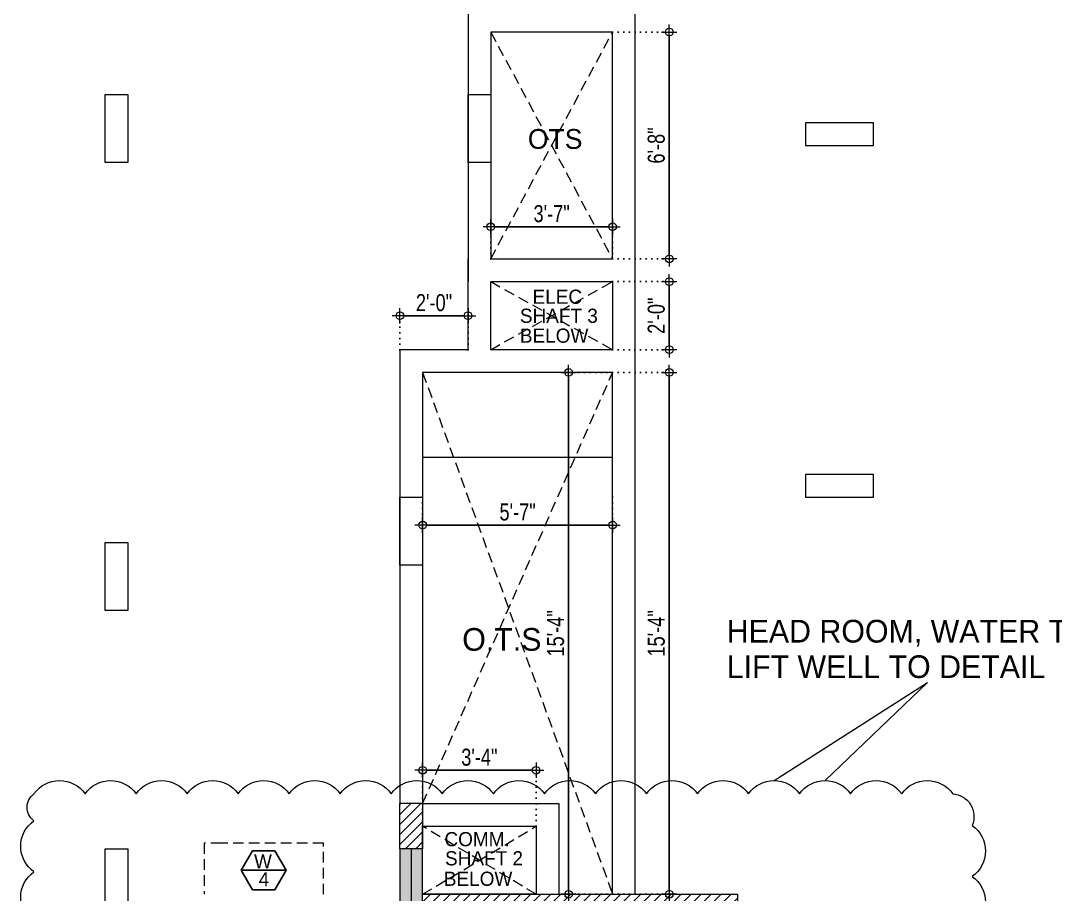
# Model space of a CAD drawing. Header units: inches. Extents: x 13 to 21264, y -72369 to -55.
# Drawn here: x 11188.7 to 11553.6, y -71681.6 to -71373.6 of the extents above; entities that cross this region are included whole.
import ezdxf

# ---------------------------------------------------------------- set-up
doc = ezdxf.new("R2010")
doc.units = ezdxf.units.IN
doc.header["$LTSCALE"] = 15
doc.header["$MEASUREMENT"] = 0
doc.header["$PDMODE"] = 34
doc.linetypes.add('DOT2', pattern=[0.125, 0, -0.125])
doc.linetypes.add('HIDDEN', pattern=[0.375, 0.25, -0.125])
doc.layers.get('DEFPOINTS').update_dxf_attribs({"linetype": 'CONTINUOUS', "lineweight": 13})
doc.layers.add('1', color=8, linetype='CONTINUOUS')
for name, color, linetype, lineweight in [('A-Wall', 7, 'CONTINUOUS', 40), ('AR-COL-TYP', 2, 'CONTINUOUS', 13), ('AR-WALL', 7, 'CONTINUOUS', 13), ('INNER DIM', 30, 'CONTINUOUS', 13), ('parapet wall', 4, 'CONTINUOUS', 13), ('TEXT', 4, 'CONTINUOUS', 13), ('TYPICAL COL ELEVATION', 8, 'CONTINUOUS', 40)]:
    doc.layers.add(name, color=color, linetype=linetype, lineweight=lineweight)
for name, color, linetype, lineweight, true_color in [('AR-WALL HATCH', 7, 'CONTINUOUS', 9, 0xfa0000), ('REVISION - 2', 7, 'CONTINUOUS', 13, 0x1a6600), ('SHAFT TEXT', 7, 'CONTINUOUS', 13, 0xcc6600)]:
    doc.layers.add(name, color=color, linetype=linetype, lineweight=lineweight, true_color=true_color)
doc.layers.add('BOXTEXT', color=232, linetype='CONTINUOUS', true_color=0xbd005e)
doc.styles.add('rob', font='')
doc.styles.add('RS', font='', dxfattribs={"width": 0.8})
doc.styles.get('rob').set_extended_font_data('Century Gothic')
doc.styles.get('RS').set_extended_font_data('Century Gothic')
doc.dimstyles.new('SECTION DIM', dxfattribs={"dimscale": 0.6, "dimtxt": 9, "dimasz": 2, "dimexe": 0, "dimexo": 0, "dimgap": 1, "dimtad": 1, "dimzin": 3, "dimdsep": 46, "dimlunit": 4, "dimtxsty": 'RS', "dimblk1": 'CUT', "dimblk2": 'CUT', "dimsah": 1, "dimcen": 0, "dimclrd": 251, "dimclre": 21, "dimclrt": 4, "dimadec": 0, "dimazin": 0, "dimtfac": 1, "dimtix": 1, "dimtofl": 0, "dimtmove": 2, "dimatfit": 3, "dimfxl": 0, "dimtolj": 1, "dimtzin": 3, "dimarcsym": 0})

# ---------------------------------------------------------------- blocks, each defined once
blk = doc.blocks.new('ty col')
at = {"layer": 'AR-COL-TYP'}
h = blk.add_hatch(color=250, dxfattribs=at)
h.dxf.hatch_style = 1
h.paths.add_polyline_path([(-4.02, -20), (3.98, -20), (3.98, 4), (-4.02, 4)])
at = {"layer": 'AR-COL-TYP', "color": 5}
for p, q in [((-0.02, 4, 0), (-0.02, -20, 0)), ((-4.02, -16, 0), (3.98, -16, 0))]:
    blk.add_line(p, q, dxfattribs=at)
at = {"layer": 'AR-COL-TYP', "elevation": 0}
blk.add_lwpolyline([(-4.02, -20), (3.98, -20), (3.98, 4), (-4.02, 4)], close=True, dxfattribs=at)
blk = doc.blocks.new('CUT')
at = {"layer": 'INNER DIM', "color": 8}
blk.add_line((-1.8, 0), (1.8, 0), dxfattribs=at)
at = {"layer": 'INNER DIM', "color": 9}
blk.add_line((0, 1.8), (0, -1.8), dxfattribs=at)
blk.add_circle((0, 0), 0.9, dxfattribs=at)
blk = doc.blocks.new('*D734')
at = {"layer": 'DEFPOINTS', "color": 0, "transparency": 16777216}
for p in [(11397.49, -71377.63, 0.01), (11397.49, -71457.63, 0.01), (11417.49, -71457.63)]:
    blk.add_point(p, dxfattribs=at)
at = {"layer": 'INNER DIM', "color": 21, "linetype": 'DOT2', "lineweight": -2, "transparency": 16777216}
for p, q in [((11397.49, -71377.63), (11417.49, -71377.63)), ((11397.49, -71457.63), (11417.49, -71457.63))]:
    blk.add_line(p, q, dxfattribs=at)
at = {"layer": 'INNER DIM', "color": 251, "lineweight": -2, "transparency": 16777216}
blk.add_line((11417.49, -71379.13), (11417.49, -71456.13), dxfattribs=at)
at = {"layer": 'INNER DIM', "color": 251, "lineweight": -2, "transparency": 16777216, "xscale": 1.5, "yscale": 1.5, "zscale": 1.5}
for p, rotation in [((11417.49, -71377.63), 90), ((11417.49, -71457.63), 270)]:
    blk.add_blockref('CUT', p, dxfattribs=dict(at, rotation=rotation))
at = {"layer": 'INNER DIM', "color": 7, "lineweight": 0, "transparency": 16777216, "insert": (11412.91, -71417.63), "char_height": 6, "attachment_point": 5, "rotation": 90, "style": 'RS'}
blk.add_mtext('\\A1;6\'-8"', dxfattribs=at)
blk = doc.blocks.new('*D735')
at = {"layer": 'DEFPOINTS', "color": 0, "transparency": 16777216}
for p in [(11397.48, -71465.64, 0.01), (11417.49, -71465.64), (11397.48, -71489.63, 0.01)]:
    blk.add_point(p, dxfattribs=at)
at = {"layer": 'INNER DIM', "color": 21, "linetype": 'DOT2', "lineweight": -2, "transparency": 16777216}
for p, q in [((11397.48, -71465.64), (11417.49, -71465.64)), ((11397.48, -71489.63), (11417.49, -71489.63))]:
    blk.add_line(p, q, dxfattribs=at)
at = {"layer": 'INNER DIM', "color": 251, "lineweight": -2, "transparency": 16777216}
blk.add_line((11417.49, -71488.13), (11417.49, -71467.14), dxfattribs=at)
at = {"layer": 'INNER DIM', "color": 251, "lineweight": -2, "transparency": 16777216, "xscale": 1.5, "yscale": 1.5, "zscale": 1.5}
for p, rotation in [((11417.49, -71465.64), 90), ((11417.49, -71489.63), 270)]:
    blk.add_blockref('CUT', p, dxfattribs=dict(at, rotation=rotation))
at = {"layer": 'INNER DIM', "color": 7, "lineweight": 0, "transparency": 16777216, "insert": (11412.91, -71477.64), "char_height": 6, "attachment_point": 5, "rotation": 90, "style": 'RS'}
blk.add_mtext('\\A1;2\'-0"', dxfattribs=at)
blk = doc.blocks.new('*D736')
at = {"layer": 'DEFPOINTS', "color": 0, "transparency": 16777216}
for p in [(11397.49, -71497.64, 0.01), (11397.49, -71681.63, 0.01), (11417.49, -71681.63)]:
    blk.add_point(p, dxfattribs=at)
at = {"layer": 'INNER DIM', "color": 21, "linetype": 'DOT2', "lineweight": -2, "transparency": 16777216}
for p, q in [((11397.49, -71497.64), (11417.49, -71497.64)), ((11397.49, -71681.63), (11417.49, -71681.63))]:
    blk.add_line(p, q, dxfattribs=at)
at = {"layer": 'INNER DIM', "color": 251, "lineweight": -2, "transparency": 16777216}
blk.add_line((11417.49, -71499.14), (11417.49, -71680.13), dxfattribs=at)
at = {"layer": 'INNER DIM', "color": 251, "lineweight": -2, "transparency": 16777216, "xscale": 1.5, "yscale": 1.5, "zscale": 1.5}
for p, rotation in [((11417.49, -71497.64), 90), ((11417.49, -71681.63), 270)]:
    blk.add_blockref('CUT', p, dxfattribs=dict(at, rotation=rotation))
at = {"layer": 'INNER DIM', "color": 7, "lineweight": 0, "transparency": 16777216, "insert": (11412.91, -71589.64), "char_height": 6, "attachment_point": 5, "rotation": 90, "style": 'RS'}
blk.add_mtext('\\A1;15\'-4"', dxfattribs=at)
blk = doc.blocks.new('*D737')
at = {"layer": 'DEFPOINTS', "color": 0, "transparency": 16777216}
for p in [(11397.49, -71446.28), (11354.5, -71457.63, 0.01), (11397.49, -71457.63)]:
    blk.add_point(p, dxfattribs=at)
at = {"layer": 'INNER DIM', "color": 21, "linetype": 'DOT2', "lineweight": -2, "transparency": 16777216}
for p, q in [((11354.5, -71457.63), (11354.5, -71446.28)), ((11397.49, -71457.63), (11397.49, -71446.28))]:
    blk.add_line(p, q, dxfattribs=at)
at = {"layer": 'INNER DIM', "color": 251, "lineweight": -2, "transparency": 16777216}
blk.add_line((11356, -71446.28), (11395.99, -71446.28), dxfattribs=at)
at = {"layer": 'INNER DIM', "color": 251, "lineweight": -2, "transparency": 16777216, "xscale": 1.5, "yscale": 1.5, "zscale": 1.5, "rotation": 180}
blk.add_blockref('CUT', (11354.5, -71446.28), dxfattribs=at)
at = {"layer": 'INNER DIM', "color": 251, "lineweight": -2, "transparency": 16777216, "xscale": 1.5, "yscale": 1.5, "zscale": 1.5}
blk.add_blockref('CUT', (11397.49, -71446.28), dxfattribs=at)
at = {"layer": 'INNER DIM', "color": 7, "lineweight": 0, "transparency": 16777216, "insert": (11375.99, -71441.7), "char_height": 6, "attachment_point": 5, "style": 'RS'}
blk.add_mtext('\\A1;3\'-7"', dxfattribs=at)
blk = doc.blocks.new('*D738')
at = {"layer": 'DEFPOINTS', "color": 0, "transparency": 16777216}
for p in [(11322.5, -71477.64), (11322.5, -71489.64, 0.01), (11346.5, -71489.64, 0.01)]:
    blk.add_point(p, dxfattribs=at)
at = {"layer": 'INNER DIM', "color": 21, "linetype": 'DOT2', "lineweight": -2, "transparency": 16777216}
for p, q in [((11322.5, -71489.64), (11322.5, -71477.64)), ((11346.5, -71489.64), (11346.5, -71477.64))]:
    blk.add_line(p, q, dxfattribs=at)
at = {"layer": 'INNER DIM', "color": 251, "lineweight": -2, "transparency": 16777216}
blk.add_line((11345, -71477.64), (11324, -71477.64), dxfattribs=at)
at = {"layer": 'INNER DIM', "color": 251, "lineweight": -2, "transparency": 16777216, "xscale": 1.5, "yscale": 1.5, "zscale": 1.5, "rotation": 180}
blk.add_blockref('CUT', (11322.5, -71477.64), dxfattribs=at)
at = {"layer": 'INNER DIM', "color": 251, "lineweight": -2, "transparency": 16777216, "xscale": 1.5, "yscale": 1.5, "zscale": 1.5}
blk.add_blockref('CUT', (11346.5, -71477.64), dxfattribs=at)
at = {"layer": 'INNER DIM', "color": 7, "lineweight": 0, "transparency": 16777216, "insert": (11334.5, -71473.06), "char_height": 6, "attachment_point": 5, "style": 'RS'}
blk.add_mtext('\\A1;2\'-0"', dxfattribs=at)
blk = doc.blocks.new('*D739')
at = {"layer": 'DEFPOINTS', "color": 0, "transparency": 16777216}
for p in [(11381.97, -71497.64), (11397.49, -71497.64), (11397.49, -71681.63)]:
    blk.add_point(p, dxfattribs=at)
at = {"layer": 'INNER DIM', "color": 21, "linetype": 'DOT2', "lineweight": -2, "transparency": 16777216}
for p, q in [((11397.49, -71497.64), (11381.97, -71497.64)), ((11397.49, -71681.63), (11381.97, -71681.63))]:
    blk.add_line(p, q, dxfattribs=at)
at = {"layer": 'INNER DIM', "color": 251, "lineweight": -2, "transparency": 16777216}
blk.add_line((11381.97, -71680.13), (11381.97, -71499.14), dxfattribs=at)
at = {"layer": 'INNER DIM', "color": 251, "lineweight": -2, "transparency": 16777216, "xscale": 1.5, "yscale": 1.5, "zscale": 1.5}
for p, rotation in [((11381.97, -71497.64), 90), ((11381.97, -71681.63), 270)]:
    blk.add_blockref('CUT', p, dxfattribs=dict(at, rotation=rotation))
at = {"layer": 'INNER DIM', "color": 7, "lineweight": 0, "transparency": 16777216, "insert": (11377.4, -71589.64), "char_height": 6, "attachment_point": 5, "rotation": 90, "style": 'RS'}
blk.add_mtext('\\A1;15\'-4"', dxfattribs=at)
blk = doc.blocks.new('*D740')
at = {"layer": 'DEFPOINTS', "color": 0, "transparency": 16777216}
for p in [(11330.5, -71541.63, 0.01), (11397.49, -71541.63, 0.01), (11397.49, -71551.46)]:
    blk.add_point(p, dxfattribs=at)
at = {"layer": 'INNER DIM', "color": 21, "linetype": 'DOT2', "lineweight": -2, "transparency": 16777216}
for p, q in [((11330.5, -71541.63), (11330.5, -71551.46)), ((11397.49, -71541.63), (11397.49, -71551.46))]:
    blk.add_line(p, q, dxfattribs=at)
at = {"layer": 'INNER DIM', "color": 251, "lineweight": -2, "transparency": 16777216}
blk.add_line((11332, -71551.46), (11395.99, -71551.46), dxfattribs=at)
at = {"layer": 'INNER DIM', "color": 251, "lineweight": -2, "transparency": 16777216, "xscale": 1.5, "yscale": 1.5, "zscale": 1.5, "rotation": 180}
blk.add_blockref('CUT', (11330.5, -71551.46), dxfattribs=at)
at = {"layer": 'INNER DIM', "color": 251, "lineweight": -2, "transparency": 16777216, "xscale": 1.5, "yscale": 1.5, "zscale": 1.5}
blk.add_blockref('CUT', (11397.49, -71551.46), dxfattribs=at)
at = {"layer": 'INNER DIM', "color": 7, "lineweight": 0, "transparency": 16777216, "insert": (11363.99, -71546.88), "char_height": 6, "attachment_point": 5, "style": 'RS'}
blk.add_mtext('\\A1;5\'-7"', dxfattribs=at)
blk = doc.blocks.new('*D741')
at = {"layer": 'DEFPOINTS', "color": 0, "transparency": 16777216}
for p in [(11370.5, -71637.89), (11330.5, -71657.63, 0.01), (11370.5, -71657.63, 0.01)]:
    blk.add_point(p, dxfattribs=at)
at = {"layer": 'INNER DIM', "color": 21, "linetype": 'DOT2', "lineweight": -2, "transparency": 16777216}
for p, q in [((11330.5, -71657.63), (11330.5, -71637.89)), ((11370.5, -71657.63), (11370.5, -71637.89))]:
    blk.add_line(p, q, dxfattribs=at)
at = {"layer": 'INNER DIM', "color": 251, "lineweight": -2, "transparency": 16777216}
blk.add_line((11332, -71637.89), (11369, -71637.89), dxfattribs=at)
at = {"layer": 'INNER DIM', "color": 251, "lineweight": -2, "transparency": 16777216, "xscale": 1.5, "yscale": 1.5, "zscale": 1.5, "rotation": 180}
blk.add_blockref('CUT', (11330.5, -71637.89), dxfattribs=at)
at = {"layer": 'INNER DIM', "color": 251, "lineweight": -2, "transparency": 16777216, "xscale": 1.5, "yscale": 1.5, "zscale": 1.5}
blk.add_blockref('CUT', (11370.5, -71637.89), dxfattribs=at)
at = {"layer": 'INNER DIM', "color": 7, "lineweight": 0, "transparency": 16777216, "insert": (11350.5, -71633.32), "char_height": 6, "attachment_point": 5, "style": 'RS'}
blk.add_mtext('\\A1;3\'-4"', dxfattribs=at)
blk = doc.blocks.new('A$C470379A0')
at = {"layer": 'BOXTEXT'}
blk.add_line((15.78, 7.22), (0, 7.22), dxfattribs=at)
blk.add_lwpolyline([(0, 7.22), (3.95, 14.05), (11.84, 14.05), (15.78, 7.22), (11.84, 0.39), (3.95, 0.39)], close=True, dxfattribs=at)
at = {"layer": 'BOXTEXT', "style": 'rob'}
for s, p in [('W', (4.49, 7.89)), ('4', (6.11, 1.56))]:
    blk.add_text(s, height=5, dxfattribs=at).set_placement(p)

msp = doc.modelspace()

# ---------------------------------------------------------------- hatches: boundary and pattern name
at = {"layer": 'AR-WALL HATCH', "lineweight": 0, "ltscale": 3}
h = msp.add_hatch(dxfattribs=at)
h.set_pattern_fill('ANSI31', color=256, scale=20)
h.set_pattern_definition([(45, (16740.3535, -1712.1522), (-1.76776695, 1.76776695), [])])
h.paths.add_polyline_path([(11441.502, -71681.634), (11330.5, -71681.634), (11330.5, -71689.634), (11441.502, -71689.634)])
h.paths.add_polyline_path([(11330.501, -71649.634), (11322.501, -71649.634), (11322.5, -71665.634), (11330.5, -71665.634)])

# ---------------------------------------------------------------- linework, layer by layer
at = {"layer": '1', "linetype": 'HIDDEN', "lineweight": 0}
for points, elevation in [([(11354.501, -71457.634), (11397.486, -71377.634)], -0.017), ([(11354.501, -71377.634), (11397.486, -71457.634)], -0.017), ([(11354.501, -71465.641), (11397.485, -71489.634)], -0.017), ([(11354.501, -71489.634), (11397.485, -71465.641)], -0.017), ([(11330.501, -71649.634), (11397.486, -71497.643)], -0.017), ([(11330.501, -71497.643), (11397.486, -71681.634)], -0.017), ([(11330.501, -71681.634), (11370.501, -71657.634)], -0.017), ([(11370.501, -71681.623), (11330.501, -71657.634)], -0.017), ([(11295.5, -71681.639), (11295.5, -71681.639), (11295.5, -71663.639), (11259.5, -71663.639), (11253.5, -71663.639), (11253.5, -71681.639)], -0.022)]:
    msp.add_lwpolyline(points, dxfattribs=dict(at, elevation=elevation))
at = {"layer": '1', "lineweight": 0, "elevation": -0.011}
msp.add_lwpolyline([(11397.486, -71527.646), (11330.501, -71527.644)], dxfattribs=at)
at = {"layer": 'A-Wall', "lineweight": 0, "ltscale": 3, "elevation": -0.017}
msp.add_lwpolyline([(11330.501, -71649.634), (11322.501, -71649.634)], dxfattribs=at)
at = {"layer": 'AR-WALL', "lineweight": 0}
for points, elevation in [([(11322.5, -71665.634), (11322.501, -71649.634)], -0.009), ([(11330.501, -71649.634), (11330.5, -71665.634)], -0.017), ([(11330.501, -71681.634), (11441.502, -71681.634), (11441.502, -71689.634), (11330.503, -71689.634)], -0.017)]:
    msp.add_lwpolyline(points, dxfattribs=dict(at, elevation=elevation))
at = {"layer": 'parapet wall', "lineweight": 0, "ltscale": 3}
for p, q in [((11346.501, -71345.634, -0.017), (11346.501, -71465.634, -0.017)), ((11405.486, -71681.634, -0.017), (11405.486, -71345.634, -0.017)), ((11346.501, -71489.638, -0.017), (11346.501, -71457.641, -0.017)), ((11397.486, -71497.643, -0.017), (11330.501, -71497.636, -0.017)), ((11330.501, -71497.636, -0.017), (11330.501, -71649.634, -0.017)), ((11397.486, -71681.634, -0.017), (11397.486, -71497.643, -0.017)), ((11330.501, -71649.634, -0.017), (11378.501, -71649.634, -0.017)), ((11378.501, -71649.634, -0.017), (11378.501, -71681.634, -0.017)), ((11378.501, -71681.634, -0.017), (11397.486, -71681.634, -0.017))]:
    msp.add_line(p, q, dxfattribs=at)
at = {"layer": 'parapet wall', "lineweight": 0, "ltscale": 3, "elevation": -0.017}
for points in [[(11354.501, -71457.634), (11397.486, -71457.634), (11397.486, -71377.634), (11354.501, -71377.634)], [(11354.501, -71465.641), (11397.485, -71465.641), (11397.485, -71489.634), (11354.501, -71489.634)], [(11370.501, -71681.634), (11330.501, -71681.634), (11330.501, -71657.634), (11370.501, -71657.634)]]:
    msp.add_lwpolyline(points, close=True, dxfattribs=at)
for points in [[(11346.501, -71489.638), (11322.501, -71489.635), (11322.501, -71649.634)], [(11330.501, -71657.634), (11370.501, -71657.634), (11370.501, -71681.623)]]:
    msp.add_lwpolyline(points, dxfattribs=at)
at = {"layer": 'REVISION - 2', "color": 222, "lineweight": 0, "ltscale": 3, "true_color": 0xb8008a, "elevation": -0.017}
msp.add_lwpolyline([(11454.436, -71641.528), (11508.522, -71606.927), (11472.436, -71641.528)], dxfattribs=at)
msp.add_lwpolyline([(11193.436, -71691.677, -0.5205671), (11193.436, -71673.677, -0.5205671), (11193.436, -71655.677, -0.5205671), (11193.436, -71646.213, -0.5205671), (11211.436, -71646.213, -0.5205671), (11229.436, -71646.213, -0.5205671), (11247.436, -71646.213, -0.5205671), (11265.436, -71646.213, -0.5205671), (11283.436, -71646.213, -0.5205671), (11301.436, -71646.213, -0.5205671), (11319.436, -71646.213, -0.5205671), (11337.436, -71646.213, -0.5205671), (11355.436, -71646.213, -0.5205671), (11373.436, -71646.213, -0.5205671), (11391.436, -71646.213, -0.5205671), (11409.436, -71646.213, -0.5205671), (11427.436, -71646.213, -0.5205671), (11445.436, -71646.213, -0.5205671), (11463.436, -71646.213, -0.5205671), (11481.436, -71646.213, -0.5205671), (11499.436, -71646.213, -0.5205671), (11517.436, -71646.213, -0.5205671), (11524.294, -71657.356, -0.5205671), (11524.294, -71675.356, -0.5205671), (11524.294, -71693.356, -0.5205671)], format="xyb", dxfattribs=at)
at = {"layer": 'TYPICAL COL ELEVATION', "lineweight": 0, "ltscale": 3, "elevation": -0.009}
for points in [[(11218.5, -71399.634), (11226.5, -71399.634), (11226.5, -71423.634), (11218.5, -71423.634)], [(11346.5, -71399.634), (11354.5, -71399.634), (11354.5, -71423.634), (11346.5, -71423.634)], [(11465.502, -71417.635), (11489.502, -71417.635), (11489.502, -71409.635), (11465.502, -71409.635)], [(11465.502, -71541.635), (11489.502, -71541.635), (11489.502, -71533.635), (11465.502, -71533.635)], [(11322.5, -71541.634), (11330.5, -71541.634), (11330.5, -71565.634), (11322.5, -71565.634)], [(11218.5, -71557.634), (11226.5, -71557.634), (11226.5, -71581.634), (11218.5, -71581.634)], [(11218.5, -71665.634), (11226.5, -71665.634), (11226.5, -71689.634), (11218.5, -71689.634)]]:
    msp.add_lwpolyline(points, close=True, dxfattribs=at)

# ---------------------------------------------------------------- block references
at = {"layer": 'AR-COL-TYP', "lineweight": 0}
msp.add_blockref('ty col', (11326.523, -71669.629, -0.009), dxfattribs=at)
at = {"layer": 'BOXTEXT', "lineweight": 0}
msp.add_blockref('A$C470379A0', (11266.549, -71680.391, 0), dxfattribs=at)

# ---------------------------------------------------------------- texts
at = {"layer": 'REVISION - 2', "color": 222, "lineweight": 0, "ltscale": 3, "true_color": 0xb8008a, "style": 'rob'}
for s, p in [('HEAD ROOM, WATER TANK&', (11437.738, -71592.874, -0.026)), ('LIFT WELL TO DETAIL', (11437.738, -71605.38, -0.026))]:
    msp.add_text(s, height=8, rotation=359.9999, dxfattribs=at).set_placement(p)
at = {"layer": 'SHAFT TEXT', "lineweight": 0, "style": 'rob'}
for s, p in [('ELEC', (11369.26, -71473.451, -0.011)), ('SHAFT 3', (11364.793, -71480.167, -0.004)), ('BELOW', (11364.793, -71487.171, -0.004)), ('COMM.', (11338.196, -71664.697, -0.009)), ('SHAFT 2', (11338.399, -71671.435, -0.001)), ('BELOW', (11337.974, -71678.651, -0.001))]:
    msp.add_text(s, height=5, dxfattribs=at).set_placement(p)
at = {"layer": 'TEXT', "lineweight": 0, "style": 'rob'}
msp.add_text('OTS', height=7, dxfattribs=at).set_placement((11367.614, -71418.826, -0.017))
msp.add_text('O.T.S', height=8, rotation=359.9999, dxfattribs=at).set_placement((11344.464, -71595.767, -0.034))

# ---------------------------------------------------------------- dimensions: what is measured, and where the dimension line sits
at = {"layer": 'INNER DIM', "lineweight": 0}
for base, p1, p2, picture, middle in [((11417.485, -71457.634, -0.009), (11397.485, -71377.634, -0.004), (11397.485, -71457.634, -0.004), '*D734', (11412.914, -71417.634, -0.009)), ((11417.485, -71465.641, -0.009), (11397.485, -71489.634, -0.004), (11397.485, -71465.641, -0.004), '*D735', (11412.914, -71477.637, -0.009)), ((11381.972, -71497.643, -0.009), (11397.485, -71681.634, -0.009), (11397.485, -71497.643, -0.009), '*D739', (11377.401, -71589.638, -0.009)), ((11417.485, -71681.634, -0.009), (11397.485, -71497.643, -0.004), (11397.485, -71681.634, -0.004), '*D736', (11412.914, -71589.638, -0.009))]:
    dim = msp.add_linear_dim(base=base, p1=p1, p2=p2, angle=90, dimstyle='SECTION DIM', override={"dimscale": 1, "dimtxt": 6, "dimasz": 1.5, "dimclrt": 7, "dimfxl": 2}, dxfattribs=at)
    dim.commit()
    dim.dimension.update_dxf_attribs({"geometry": picture, "text_midpoint": middle})
for base, p1, p2, picture, middle in [((11397.485, -71446.2754, -0.009), (11354.5002, -71457.6342, -0.0036), (11397.485, -71457.6342, -0.009), '*D737', (11375.9926, -71441.704, -0.009)), ((11322.5, -71477.635, -0.009), (11346.5, -71489.638, -0.004), (11322.5, -71489.635, -0.004), '*D738', (11334.5, -71473.064, -0.009)), ((11397.485, -71551.4555, -0.009), (11330.4997, -71541.6342, 0.0043), (11397.485, -71541.6342, -0.0036), '*D740', (11363.9924, -71546.8841, -0.009)), ((11370.5, -71637.891, -0.009), (11330.5, -71657.634, -0.004), (11370.5, -71657.634, -0.004), '*D741', (11350.5, -71633.319, -0.009))]:
    dim = msp.add_linear_dim(base=base, p1=p1, p2=p2, dimstyle='SECTION DIM', override={"dimscale": 1, "dimtxt": 6, "dimasz": 1.5, "dimclrt": 7, "dimfxl": 2}, dxfattribs=at)
    dim.commit()
    dim.dimension.update_dxf_attribs({"geometry": picture, "text_midpoint": middle})

doc.saveas('drawing.dxf')
